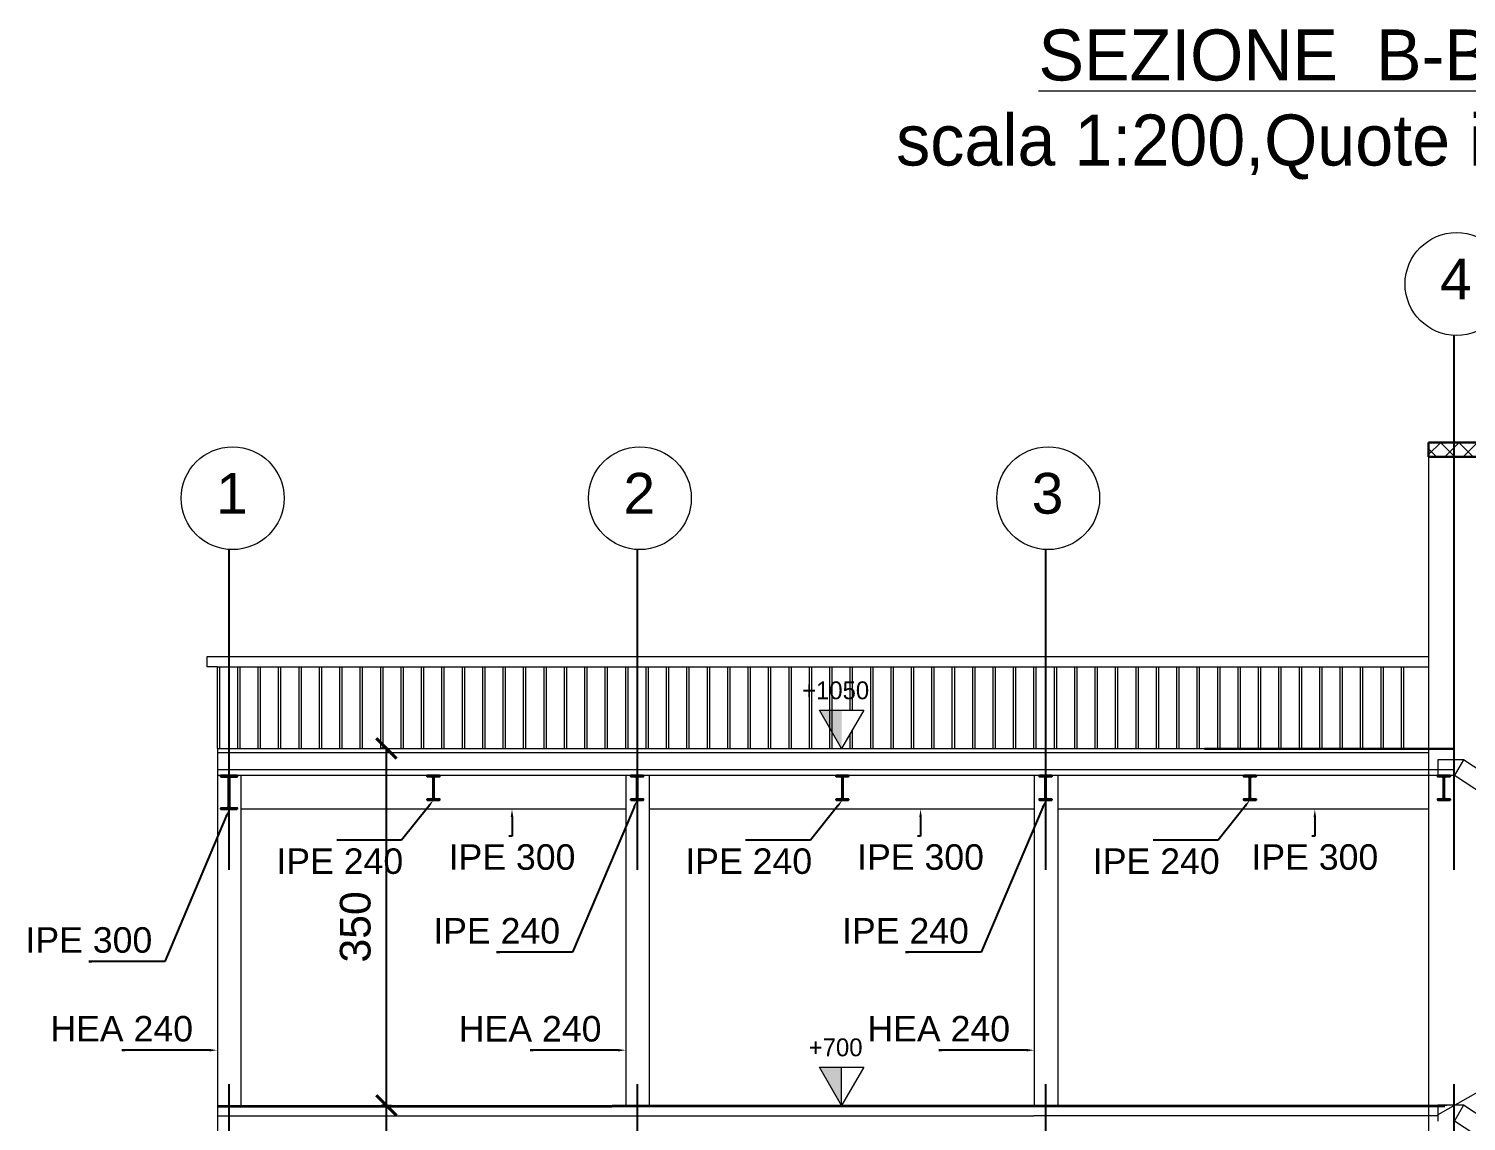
# Model space of a CAD drawing. Header units: millimetres. Extents: x 1415 to 3549, y 2194 to 4677.
# Drawn here: x 1853.7 to 1867.79, y 2281.52 to 2292.23 of the extents above; entities that cross this region are included whole.
import ezdxf
from ezdxf import colors
from ezdxf.entities.mleader import LeaderData, LeaderLine
from ezdxf.math import Vec2, Vec3

# ---------------------------------------------------------------- set-up
doc = ezdxf.new("R2010")
doc.units = ezdxf.units.MM
doc.linetypes.add('ACAD_ISO02W100', pattern=[15, 12, -3])
doc.layers.get('0').update_dxf_attribs({"plot": 0})
for name, color, linetype, lineweight in [('Layer3', 7, 'Continuous', 15), ('Layer4', 7, 'Continuous', 15), ('quote', 252, 'Continuous', 5), ('Setti', 5, 'Continuous', 30), ('staffe', 10, 'Continuous', 9)]:
    doc.layers.add(name, color=color, linetype=linetype, lineweight=lineweight)
doc.layers.add('linea tratteggiata', color=221, linetype='ACAD_ISO02W100')
doc.styles.add('per i setti', font='ARIALN.TTF')
doc.styles.get("Standard").update_dxf_attribs({"font": 'arial.ttf'})
doc.dimstyles.new('quote cm scala 200', dxfattribs={"dimtxt": 0.3, "dimasz": 0.2, "dimexe": 0.05, "dimexo": 0.0015, "dimgap": 0.15, "dimtad": 1, "dimdec": 0, "dimlfac": 100, "dimzin": 0, "dimdsep": 46, "dimtxsty": 'Standard', "dimblk": 'ARCHTICK', "dimcen": 0, "dimclre": 252, "dimadec": 0, "dimazin": 2, "dimtfac": 1, "dimtdec": 0, "dimtofl": 0, "dimtmove": 0, "dimatfit": 3, "dimfxl": 0.0035, "dimfxlon": 1, "dimtolj": 1, "dimtzin": 0, "dimarcsym": 0})

# ---------------------------------------------------------------- blocks, each defined once
blk = doc.blocks.new('_ArchTick')
at = {"color": 0, "linetype": 'ByBlock', "const_width": 0.15}
blk.add_lwpolyline([(-0.5, -0.5), (0.5, 0.5)], dxfattribs=at)
blk = doc.blocks.new('*D296')
at = {"layer": 'Defpoints', "color": 0, "transparency": 16777216}
for p in [(1857.207, 2281.671), (1857.207, 2281.671), (1857.207, 2278.171)]:
    blk.add_point(p, dxfattribs=at)
at = {"layer": 'quote', "color": 252, "lineweight": -2, "transparency": 16777216}
for p, q in [((1857.207, 2281.671), (1857.257, 2281.671)), ((1857.207, 2278.171), (1857.157, 2278.171))]:
    blk.add_line(p, q, dxfattribs=at)
at = {"layer": 'quote', "color": 0, "linetype": 'Continuous', "lineweight": -2, "transparency": 16777216}
blk.add_line((1857.207, 2278.171), (1857.207, 2281.671), dxfattribs=at)
at = {"layer": 'quote', "color": 0, "lineweight": -2, "transparency": 16777216, "xscale": 0.2, "yscale": 0.2, "zscale": 0.2}
for p, rotation in [((1857.207, 2281.671), 90), ((1857.207, 2278.171), 270)]:
    blk.add_blockref('_ArchTick', p, dxfattribs=dict(at, rotation=rotation))
at = {"layer": 'quote', "color": 0, "transparency": 16777216, "insert": (1856.903, 2279.921), "char_height": 0.3, "attachment_point": 5, "rotation": 90}
blk.add_mtext('\\A1;350', dxfattribs=at)
blk = doc.blocks.new('*D297')
at = {"layer": 'Defpoints', "color": 0, "transparency": 16777216}
for p in [(1857.207, 2285.171), (1857.207, 2285.171), (1857.207, 2281.671)]:
    blk.add_point(p, dxfattribs=at)
at = {"layer": 'quote', "color": 252, "lineweight": -2, "transparency": 16777216}
for p, q in [((1857.207, 2285.171), (1857.157, 2285.171)), ((1857.207, 2281.671), (1857.157, 2281.671))]:
    blk.add_line(p, q, dxfattribs=at)
at = {"layer": 'quote', "color": 0, "linetype": 'Continuous', "lineweight": -2, "transparency": 16777216}
blk.add_line((1857.207, 2281.671), (1857.207, 2285.171), dxfattribs=at)
at = {"layer": 'quote', "color": 0, "lineweight": -2, "transparency": 16777216, "xscale": 0.2, "yscale": 0.2, "zscale": 0.2}
for p, rotation in [((1857.207, 2285.171), 90), ((1857.207, 2281.671), 270)]:
    blk.add_blockref('_ArchTick', p, dxfattribs=dict(at, rotation=rotation))
at = {"layer": 'quote', "color": 0, "transparency": 16777216, "insert": (1856.903, 2283.421), "char_height": 0.3, "attachment_point": 5, "rotation": 90}
blk.add_mtext('\\A1;350', dxfattribs=at)

msp = doc.modelspace()

# ---------------------------------------------------------------- hatches: boundary and pattern name
at = {"layer": 'Layer4'}
h = msp.add_hatch(color=0, dxfattribs=at)
h.dxf.hatch_style = 1
h.paths.add_polyline_path([(1861.4501, 2285.5458), (1861.6666, 2285.1708), (1861.6666, 2285.5458)])
at = {"layer": 'Layer4', "true_color": 0x636466, "transparency": 33554687}
h = msp.add_hatch(color=251, dxfattribs=at)
h.dxf.hatch_style = 1
h.paths.add_polyline_path([(1855.5849, 2284.9043), (1855.6649, 2284.9043), (1855.7449, 2284.9043), (1855.7449, 2284.8928), (1855.6866, 2284.8928, 0.4142136), (1855.6686, 2284.8748), (1855.6686, 2284.7393), (1855.6686, 2284.6038, 0.4142136), (1855.6866, 2284.5858), (1855.7449, 2284.5858), (1855.7449, 2284.5743), (1855.6649, 2284.5743), (1855.5849, 2284.5743), (1855.5849, 2284.5858), (1855.6431, 2284.5858, 0.4142136), (1855.6611, 2284.6038), (1855.6611, 2284.7393), (1855.6611, 2284.8748, 0.4142136), (1855.6431, 2284.8928), (1855.5849, 2284.8928)])
at = {"layer": 'Layer4', "transparency": 33554493}
h = msp.add_hatch(color=256, dxfattribs=at)
h.dxf.hatch_style = 1
h.paths.add_polyline_path([(1857.6075, 2284.6643), (1857.6075, 2284.6741), (1857.6494, 2284.6741, 0.4142136), (1857.6644, 2284.6891), (1857.6644, 2284.7843), (1857.6644, 2284.8795, 0.4142136), (1857.6494, 2284.8945), (1857.6075, 2284.8945), (1857.6075, 2284.9043), (1857.6675, 2284.9043), (1857.7275, 2284.9043), (1857.7275, 2284.8945), (1857.6856, 2284.8945, 0.4142136), (1857.6706, 2284.8795), (1857.6706, 2284.7843), (1857.6706, 2284.6891, 0.4142136), (1857.6856, 2284.6741), (1857.7275, 2284.6741), (1857.7275, 2284.6643), (1857.6675, 2284.6643)])
h = msp.add_hatch(color=256, dxfattribs=at)
h.dxf.hatch_style = 1
h.paths.add_polyline_path([(1859.6022, 2284.6643), (1859.6022, 2284.6741), (1859.6441, 2284.6741, 0.4142136), (1859.6591, 2284.6891), (1859.6591, 2284.7843), (1859.6591, 2284.8795, 0.4142136), (1859.6441, 2284.8945), (1859.6022, 2284.8945), (1859.6022, 2284.9043), (1859.6622, 2284.9043), (1859.7222, 2284.9043), (1859.7222, 2284.8945), (1859.6803, 2284.8945, 0.4142136), (1859.6653, 2284.8795), (1859.6653, 2284.7843), (1859.6653, 2284.6891, 0.4142136), (1859.6803, 2284.6741), (1859.7222, 2284.6741), (1859.7222, 2284.6643), (1859.6622, 2284.6643)])
h = msp.add_hatch(color=256, dxfattribs=at)
h.dxf.hatch_style = 1
h.paths.add_polyline_path([(1861.6135, 2284.6643), (1861.6135, 2284.6741), (1861.6554, 2284.6741, 0.4142136), (1861.6704, 2284.6891), (1861.6704, 2284.7843), (1861.6704, 2284.8795, 0.4142136), (1861.6554, 2284.8945), (1861.6135, 2284.8945), (1861.6135, 2284.9043), (1861.6735, 2284.9043), (1861.7335, 2284.9043), (1861.7335, 2284.8945), (1861.6916, 2284.8945, 0.4142136), (1861.6766, 2284.8795), (1861.6766, 2284.7843), (1861.6766, 2284.6891, 0.4142136), (1861.6916, 2284.6741), (1861.7335, 2284.6741), (1861.7335, 2284.6643), (1861.6735, 2284.6643)])
h = msp.add_hatch(color=256, dxfattribs=at)
h.dxf.hatch_style = 1
h.paths.add_polyline_path([(1863.6046, 2284.6643), (1863.6046, 2284.6741), (1863.6465, 2284.6741, 0.4142136), (1863.6615, 2284.6891), (1863.6615, 2284.7843), (1863.6615, 2284.8795, 0.4142136), (1863.6465, 2284.8945), (1863.6046, 2284.8945), (1863.6046, 2284.9043), (1863.6646, 2284.9043), (1863.7246, 2284.9043), (1863.7246, 2284.8945), (1863.6827, 2284.8945, 0.4142136), (1863.6677, 2284.8795), (1863.6677, 2284.7843), (1863.6677, 2284.6891, 0.4142136), (1863.6827, 2284.6741), (1863.7246, 2284.6741), (1863.7246, 2284.6643), (1863.6646, 2284.6643)])
h = msp.add_hatch(color=256, dxfattribs=at)
h.dxf.hatch_style = 1
h.paths.add_polyline_path([(1865.6062, 2284.6643), (1865.6062, 2284.6741), (1865.6481, 2284.6741, 0.4142136), (1865.6631, 2284.6891), (1865.6631, 2284.7843), (1865.6631, 2284.8795, 0.4142136), (1865.6481, 2284.8945), (1865.6062, 2284.8945), (1865.6062, 2284.9043), (1865.6662, 2284.9043), (1865.7262, 2284.9043), (1865.7262, 2284.8945), (1865.6843, 2284.8945, 0.4142136), (1865.6693, 2284.8795), (1865.6693, 2284.7843), (1865.6693, 2284.6891, 0.4142136), (1865.6843, 2284.6741), (1865.7262, 2284.6741), (1865.7262, 2284.6643), (1865.6662, 2284.6643)])
h = msp.add_hatch(color=256, dxfattribs=at)
h.dxf.hatch_style = 1
h.paths.add_polyline_path([(1867.5069, 2284.6643), (1867.5069, 2284.6741), (1867.5488, 2284.6741, 0.4142136), (1867.5638, 2284.6891), (1867.5638, 2284.7843), (1867.5638, 2284.8795, 0.4142136), (1867.5488, 2284.8945), (1867.5069, 2284.8945), (1867.5069, 2284.9043), (1867.5669, 2284.9043), (1867.6269, 2284.9043), (1867.6269, 2284.8945), (1867.585, 2284.8945, 0.4142136), (1867.57, 2284.8795), (1867.57, 2284.7843), (1867.57, 2284.6891, 0.4142136), (1867.585, 2284.6741), (1867.6269, 2284.6741), (1867.6269, 2284.6643), (1867.5669, 2284.6643)])
at = {"layer": 'Layer4'}
h = msp.add_hatch(color=0, dxfattribs=at)
h.dxf.hatch_style = 1
h.paths.add_polyline_path([(1861.4502, 2282.0458), (1861.6667, 2281.6708), (1861.6667, 2282.0458)])
at = {"layer": 'staffe'}
h = msp.add_hatch(dxfattribs=at)
h.set_pattern_fill('ANSI37', color=0, scale=0.04)
h.paths.add_polyline_path([(1871.9169, 2288.1708), (1867.6673, 2288.1708), (1867.6674, 2288.0308), (1871.9169, 2288.0308)])
h.paths.add_polyline_path([(1867.6673, 2288.1708), (1867.4169, 2288.1708), (1867.4169, 2288.0308), (1867.6674, 2288.0308)])

# ---------------------------------------------------------------- linework, layer by layer
at = {"layer": 'Layer3'}
msp.add_lwpolyline([(1867.6665, 2284.9043), (1855.5511, 2284.9043)], dxfattribs=at)
at = {"layer": 'Layer3', "lineweight": 30}
for points in [[(1855.7449, 2284.5743), (1855.7449, 2284.5858), (1855.6866, 2284.5858, -0.4142136), (1855.6686, 2284.6038), (1855.6686, 2284.7393), (1855.6686, 2284.8748, -0.4142136), (1855.6866, 2284.8928), (1855.7449, 2284.8928), (1855.7449, 2284.9043), (1855.6649, 2284.9043), (1855.5849, 2284.9043), (1855.5849, 2284.8928), (1855.6431, 2284.8928, -0.4142136), (1855.6611, 2284.8748), (1855.6611, 2284.7393), (1855.6611, 2284.6038, -0.4142136), (1855.6431, 2284.5858), (1855.5849, 2284.5858), (1855.5849, 2284.5743), (1855.6649, 2284.5743)], [(1857.6706, 2284.6891), (1857.6706, 2284.7843), (1857.6706, 2284.8795, -0.4142136), (1857.6856, 2284.8945), (1857.7275, 2284.8945), (1857.7275, 2284.9043), (1857.6675, 2284.9043), (1857.6075, 2284.9043), (1857.6075, 2284.8945), (1857.6494, 2284.8945, -0.4142136), (1857.6644, 2284.8795), (1857.6644, 2284.7843), (1857.6644, 2284.6891, -0.4142136), (1857.6494, 2284.6741), (1857.6075, 2284.6741), (1857.6075, 2284.6643), (1857.6675, 2284.6643), (1857.7275, 2284.6643), (1857.7275, 2284.6741), (1857.6856, 2284.6741, -0.4142136)], [(1859.6653, 2284.6891), (1859.6653, 2284.7843), (1859.6653, 2284.8795, -0.4142136), (1859.6803, 2284.8945), (1859.7222, 2284.8945), (1859.7222, 2284.9043), (1859.6622, 2284.9043), (1859.6022, 2284.9043), (1859.6022, 2284.8945), (1859.6441, 2284.8945, -0.4142136), (1859.6591, 2284.8795), (1859.6591, 2284.7843), (1859.6591, 2284.6891, -0.4142136), (1859.6441, 2284.6741), (1859.6022, 2284.6741), (1859.6022, 2284.6643), (1859.6622, 2284.6643), (1859.7222, 2284.6643), (1859.7222, 2284.6741), (1859.6803, 2284.6741, -0.4142136)], [(1861.6766, 2284.6891), (1861.6766, 2284.7843), (1861.6766, 2284.8795, -0.4142136), (1861.6916, 2284.8945), (1861.7335, 2284.8945), (1861.7335, 2284.9043), (1861.6735, 2284.9043), (1861.6135, 2284.9043), (1861.6135, 2284.8945), (1861.6554, 2284.8945, -0.4142136), (1861.6704, 2284.8795), (1861.6704, 2284.7843), (1861.6704, 2284.6891, -0.4142136), (1861.6554, 2284.6741), (1861.6135, 2284.6741), (1861.6135, 2284.6643), (1861.6735, 2284.6643), (1861.7335, 2284.6643), (1861.7335, 2284.6741), (1861.6916, 2284.6741, -0.4142136)], [(1863.6677, 2284.6891), (1863.6677, 2284.7843), (1863.6677, 2284.8795, -0.4142136), (1863.6827, 2284.8945), (1863.7246, 2284.8945), (1863.7246, 2284.9043), (1863.6646, 2284.9043), (1863.6046, 2284.9043), (1863.6046, 2284.8945), (1863.6465, 2284.8945, -0.4142136), (1863.6615, 2284.8795), (1863.6615, 2284.7843), (1863.6615, 2284.6891, -0.4142136), (1863.6465, 2284.6741), (1863.6046, 2284.6741), (1863.6046, 2284.6643), (1863.6646, 2284.6643), (1863.7246, 2284.6643), (1863.7246, 2284.6741), (1863.6827, 2284.6741, -0.4142136)], [(1865.6693, 2284.6891), (1865.6693, 2284.7843), (1865.6693, 2284.8795, -0.4142136), (1865.6843, 2284.8945), (1865.7262, 2284.8945), (1865.7262, 2284.9043), (1865.6662, 2284.9043), (1865.6062, 2284.9043), (1865.6062, 2284.8945), (1865.6481, 2284.8945, -0.4142136), (1865.6631, 2284.8795), (1865.6631, 2284.7843), (1865.6631, 2284.6891, -0.4142136), (1865.6481, 2284.6741), (1865.6062, 2284.6741), (1865.6062, 2284.6643), (1865.6662, 2284.6643), (1865.7262, 2284.6643), (1865.7262, 2284.6741), (1865.6843, 2284.6741, -0.4142136)], [(1867.57, 2284.6891), (1867.57, 2284.7843), (1867.57, 2284.8795, -0.4142136), (1867.585, 2284.8945), (1867.6269, 2284.8945), (1867.6269, 2284.9043), (1867.5669, 2284.9043), (1867.5069, 2284.9043), (1867.5069, 2284.8945), (1867.5488, 2284.8945, -0.4142136), (1867.5638, 2284.8795), (1867.5638, 2284.7843), (1867.5638, 2284.6891, -0.4142136), (1867.5488, 2284.6741), (1867.5069, 2284.6741), (1867.5069, 2284.6643), (1867.5669, 2284.6643), (1867.6269, 2284.6643), (1867.6269, 2284.6741), (1867.585, 2284.6741, -0.4142136)]]:
    msp.add_lwpolyline(points, format="xyb", close=True, dxfattribs=at)
at = {"layer": 'Layer3'}
for centre in [(1867.69, 2289.7235), (1855.7002, 2287.6235), (1859.69, 2287.6235), (1863.69, 2287.6235)]:
    msp.add_circle(centre, 0.5039, dxfattribs=at)
at = {"layer": 'Layer4'}
for p, q in [((1867.6665, 2285.1707), (1865.2197, 2285.1706)), ((1867.6665, 2285.1586), (1865.2197, 2285.1586)), ((1867.6665, 2285.165), (1867.4169, 2285.165)), ((1867.759, 2285.0605), (1867.6665, 2284.9007)), ((1855.5499, 2281.6708), (1857.7482, 2281.6706)), ((1855.5499, 2281.6586), (1857.7482, 2281.6586)), ((1857.7482, 2281.6708), (1859.4169, 2281.6707)), ((1857.7482, 2281.6586), (1859.4169, 2281.6586)), ((1865.2185, 2281.6708), (1859.4169, 2281.6707)), ((1865.2185, 2281.6586), (1859.4169, 2281.6586)), ((1867.5963, 2281.6706), (1865.2185, 2281.6706)), ((1867.5752, 2281.6586), (1865.2185, 2281.6586)), ((1867.759, 2281.6721), (1867.6665, 2281.5123))]:
    msp.add_line(p, q, dxfattribs=at)
for points in [[(1867.4169, 2288.0308), (1867.4169, 2274.4939)], [(1855.5511, 2285.1707), (1867.4169, 2285.1708)], [(1855.5511, 2285.1294), (1867.4169, 2285.1294)], [(1867.6665, 2284.9613), (1855.5511, 2284.9594)], [(1867.759, 2285.0605), (1867.5068, 2285.0605), (1867.5069, 2284.9043)], [(1870.4922, 2283.2693), (1867.759, 2285.0605)], [(1870.3161, 2283.1695), (1867.6689, 2284.9043)], [(1870.4989, 2283.2732), (1867.5068, 2281.5776)], [(1861.6667, 2281.6708), (1861.6667, 2282.0458)], [(1855.5499, 2281.5706), (1863.5499, 2281.5706)], [(1867.5069, 2281.5706), (1863.5499, 2281.5706)], [(1867.759, 2281.6721), (1867.5069, 2281.6721), (1867.5069, 2281.5159)], [(1870.4922, 2279.8809), (1867.759, 2281.6721)], [(1870.3161, 2279.7811), (1867.6689, 2281.5159)]]:
    msp.add_lwpolyline(points, dxfattribs=at)
for points in [[(1861.6666, 2285.1708), (1861.4501, 2285.5458), (1861.8831, 2285.5458)], [(1861.6667, 2281.6708), (1861.4502, 2282.0458), (1861.8832, 2282.0458)]]:
    msp.add_lwpolyline(points, close=True, dxfattribs=at)
at = {"layer": 'Layer4', "color": 1}
for points in [[(1855.5511, 2285.1708), (1855.5511, 2274.4939)], [(1855.7811, 2284.9043), (1855.7811, 2281.6708)], [(1859.5516, 2284.9043), (1859.5516, 2281.6707)], [(1859.7816, 2284.9043), (1859.7816, 2281.6707)], [(1863.5541, 2284.9043), (1863.5541, 2281.6708)], [(1863.7841, 2284.9043), (1863.7841, 2281.6708)]]:
    msp.add_lwpolyline(points, dxfattribs=at)
at = {"layer": 'Layer4', "color": 5}
for points in [[(1859.5516, 2284.5743), (1855.7791, 2284.5743)], [(1863.5541, 2284.5743), (1859.7816, 2284.5743)], [(1867.4169, 2284.5743), (1863.7841, 2284.5743)]]:
    msp.add_lwpolyline(points, dxfattribs=at)
at = {"layer": 'linea tratteggiata', "ltscale": 0.7}
for points in [[(1867.6665, 2273.4797), (1867.6665, 2289.2202)], [(1855.6665, 2273.4791), (1855.6664, 2287.1208)], [(1859.6674, 2273.4791), (1859.6674, 2287.1201)], [(1863.6672, 2273.4791), (1863.6672, 2287.1202)]]:
    msp.add_lwpolyline(points, dxfattribs=at)
at = {"layer": 'quote'}
for points in [[(1855.5509, 2285.9707), (1855.4509, 2285.9707), (1855.4509, 2286.0707), (1867.4167, 2286.0707)], [(1855.5509, 2285.9707), (1867.4167, 2285.9707)], [(1855.5509, 2285.1707), (1855.5509, 2285.9707)], [(1855.5738, 2285.1706), (1855.5738, 2285.9707)], [(1855.7509, 2285.1707), (1855.7509, 2285.9707)], [(1855.7738, 2285.1706), (1855.7738, 2285.9707)], [(1855.9509, 2285.1707), (1855.9509, 2285.9707)], [(1855.9738, 2285.1706), (1855.9738, 2285.9707)], [(1856.1509, 2285.1707), (1856.1509, 2285.9707)], [(1856.1738, 2285.1706), (1856.1738, 2285.9707)], [(1856.3509, 2285.1707), (1856.3509, 2285.9707)], [(1856.3738, 2285.1706), (1856.3738, 2285.9707)], [(1856.5509, 2285.1707), (1856.5509, 2285.9707)], [(1856.5738, 2285.1706), (1856.5738, 2285.9707)], [(1856.7509, 2285.1707), (1856.7509, 2285.9707)], [(1856.7738, 2285.1706), (1856.7738, 2285.9707)], [(1856.9509, 2285.1707), (1856.9509, 2285.9707)], [(1856.9738, 2285.1706), (1856.9738, 2285.9707)], [(1857.1509, 2285.1707), (1857.1509, 2285.9707)], [(1857.1738, 2285.1706), (1857.1738, 2285.9707)], [(1857.3509, 2285.1707), (1857.3509, 2285.9707)], [(1857.3738, 2285.1706), (1857.3738, 2285.9707)], [(1857.5509, 2285.1707), (1857.5509, 2285.9707)], [(1857.5738, 2285.1706), (1857.5738, 2285.9707)], [(1857.7509, 2285.1707), (1857.7509, 2285.9707)], [(1857.7738, 2285.1706), (1857.7738, 2285.9707)], [(1857.9509, 2285.1707), (1857.9509, 2285.9707)], [(1857.9738, 2285.1706), (1857.9738, 2285.9707)], [(1858.1509, 2285.1707), (1858.1509, 2285.9707)], [(1858.1738, 2285.1706), (1858.1738, 2285.9707)], [(1858.3509, 2285.1707), (1858.3509, 2285.9707)], [(1858.3738, 2285.1706), (1858.3738, 2285.9707)], [(1858.5509, 2285.1707), (1858.5509, 2285.9707)], [(1858.5738, 2285.1706), (1858.5738, 2285.9707)], [(1858.7509, 2285.1707), (1858.7509, 2285.9707)], [(1858.7738, 2285.1706), (1858.7738, 2285.9707)], [(1858.9509, 2285.1707), (1858.9509, 2285.9707)], [(1858.9738, 2285.1706), (1858.9738, 2285.9707)], [(1859.1509, 2285.1707), (1859.1509, 2285.9707)], [(1859.1738, 2285.1706), (1859.1738, 2285.9707)], [(1859.3509, 2285.1707), (1859.3509, 2285.9707)], [(1859.3738, 2285.1706), (1859.3738, 2285.9707)], [(1859.5509, 2285.1707), (1859.5509, 2285.9707)], [(1859.5738, 2285.1706), (1859.5738, 2285.9707)], [(1859.7509, 2285.1707), (1859.7509, 2285.9707)], [(1859.7738, 2285.1706), (1859.7738, 2285.9707)], [(1859.9509, 2285.1707), (1859.9509, 2285.9707)], [(1859.9738, 2285.1706), (1859.9738, 2285.9707)], [(1860.1509, 2285.1707), (1860.1509, 2285.9707)], [(1860.1738, 2285.1706), (1860.1738, 2285.9707)], [(1860.3509, 2285.1707), (1860.3509, 2285.9707)], [(1860.3738, 2285.1706), (1860.3738, 2285.9707)], [(1860.5509, 2285.1707), (1860.5509, 2285.9707)], [(1860.5738, 2285.1706), (1860.5738, 2285.9707)], [(1860.7509, 2285.1707), (1860.7509, 2285.9707)], [(1860.7738, 2285.1706), (1860.7738, 2285.9707)], [(1860.9509, 2285.1707), (1860.9509, 2285.9707)], [(1860.9738, 2285.1706), (1860.9738, 2285.9707)], [(1861.1509, 2285.1707), (1861.1509, 2285.9707)], [(1861.1738, 2285.1706), (1861.1738, 2285.9707)], [(1861.3509, 2285.1707), (1861.3509, 2285.9707)], [(1861.3738, 2285.1706), (1861.3738, 2285.9707)], [(1861.5509, 2285.1707), (1861.5509, 2285.9707)], [(1861.5738, 2285.1706), (1861.5738, 2285.9707)], [(1861.7509, 2285.5458), (1861.7509, 2285.9707)], [(1861.7738, 2285.5458), (1861.7738, 2285.9707)], [(1861.9509, 2285.1707), (1861.9509, 2285.9707)], [(1861.9738, 2285.1706), (1861.9738, 2285.9707)], [(1862.1509, 2285.1707), (1862.1509, 2285.9707)], [(1862.1738, 2285.1706), (1862.1738, 2285.9707)], [(1862.3509, 2285.1707), (1862.3509, 2285.9707)], [(1862.3738, 2285.1706), (1862.3738, 2285.9707)], [(1862.5509, 2285.1707), (1862.5509, 2285.9707)], [(1862.5738, 2285.1706), (1862.5738, 2285.9707)], [(1862.7509, 2285.1707), (1862.7509, 2285.9707)], [(1862.7738, 2285.1706), (1862.7738, 2285.9707)], [(1862.9509, 2285.1707), (1862.9509, 2285.9707)], [(1862.9738, 2285.1706), (1862.9738, 2285.9707)], [(1863.1509, 2285.1707), (1863.1509, 2285.9707)], [(1863.1738, 2285.1706), (1863.1738, 2285.9707)], [(1863.3509, 2285.1707), (1863.3509, 2285.9707)], [(1863.3738, 2285.1706), (1863.3738, 2285.9707)], [(1863.5509, 2285.1707), (1863.5509, 2285.9707)], [(1863.5738, 2285.1706), (1863.5738, 2285.9707)], [(1863.7509, 2285.1707), (1863.7509, 2285.9707)], [(1863.7738, 2285.1706), (1863.7738, 2285.9707)], [(1863.9509, 2285.1707), (1863.9509, 2285.9707)], [(1863.9738, 2285.1706), (1863.9738, 2285.9707)], [(1864.1509, 2285.1707), (1864.1509, 2285.9707)], [(1864.1738, 2285.1706), (1864.1738, 2285.9707)], [(1864.3509, 2285.1707), (1864.3509, 2285.9707)], [(1864.3738, 2285.1706), (1864.3738, 2285.9707)], [(1864.5509, 2285.1707), (1864.5509, 2285.9707)], [(1864.5738, 2285.1706), (1864.5738, 2285.9707)], [(1864.7509, 2285.1707), (1864.7509, 2285.9707)], [(1864.7738, 2285.1706), (1864.7738, 2285.9707)], [(1864.9509, 2285.1707), (1864.9509, 2285.9707)], [(1864.9738, 2285.1706), (1864.9738, 2285.9707)], [(1865.1509, 2285.1707), (1865.1509, 2285.9707)], [(1865.1738, 2285.1706), (1865.1738, 2285.9707)], [(1865.3509, 2285.1707), (1865.3509, 2285.9707)], [(1865.3738, 2285.1706), (1865.3738, 2285.9707)], [(1865.5509, 2285.1707), (1865.5509, 2285.9707)], [(1865.5738, 2285.1706), (1865.5738, 2285.9707)], [(1865.7509, 2285.1707), (1865.7509, 2285.9707)], [(1865.7738, 2285.1706), (1865.7738, 2285.9707)], [(1865.9509, 2285.1707), (1865.9509, 2285.9707)], [(1865.9738, 2285.1706), (1865.9738, 2285.9707)], [(1866.1509, 2285.1707), (1866.1509, 2285.9707)], [(1866.1738, 2285.1706), (1866.1738, 2285.9707)], [(1866.3509, 2285.1707), (1866.3509, 2285.9707)], [(1866.3738, 2285.1706), (1866.3738, 2285.9707)], [(1866.5509, 2285.1707), (1866.5509, 2285.9707)], [(1866.5738, 2285.1706), (1866.5738, 2285.9707)], [(1866.7509, 2285.1707), (1866.7509, 2285.9707)], [(1866.7738, 2285.1706), (1866.7738, 2285.9707)], [(1866.9509, 2285.1707), (1866.9509, 2285.9707)], [(1866.9738, 2285.1706), (1866.9738, 2285.9707)], [(1867.1509, 2285.1707), (1867.1509, 2285.9707)], [(1867.1738, 2285.1706), (1867.1738, 2285.9707)], [(1861.7738, 2285.1706), (1861.7738, 2285.3566)], [(1861.7509, 2285.1707), (1861.7509, 2285.3169)]]:
    msp.add_lwpolyline(points, dxfattribs=at)
at = {"layer": 'Setti'}
msp.add_lwpolyline([(1867.4169, 2288.1708), (1871.9169, 2288.1708), (1871.9169, 2288.0308), (1867.4169, 2288.0308)], close=True, dxfattribs=at)

# ---------------------------------------------------------------- texts
at = {"layer": 'Layer3', "attachment_point": 1}
for s, width, insert, char_height in [('\\pxqc;{\\fBahnschrift Light|b0|i0|c0|p34;\\LSEZIONE  B-B   \\P\\lscala 1:200,Quote in cm}', 7.708413, (1861.9512, 2292.2185), 0.5), ('4', 0.046636, (1867.5283, 2289.9717), 0.4), ('1', 0.046636, (1855.5384, 2287.8717), 0.4), ('2', 0.046636, (1859.5283, 2287.8717), 0.4), ('3', 0.046636, (1863.5283, 2287.8717), 0.4)]:
    msp.add_mtext_dynamic_manual_height_columns(s, width=width, gutter_width=12.5, heights=[0], dxfattribs=dict(at, insert=insert, char_height=char_height))
at = {"layer": 'Layer4', "char_height": 0.175, "attachment_point": 1, "style": 'per i setti'}
for s, insert in [('\\pxqc;{\\fBahnschrift Light|b0|i0|c0|p34;+1050}', (1861.2155, 2285.8278)), ('\\pxqc;{\\fBahnschrift Light|b0|i0|c0|p34;+700}', (1861.2156, 2282.3278))]:
    msp.add_mtext_dynamic_manual_height_columns(s, width=0.783834, gutter_width=31.25, heights=[0], dxfattribs=dict(at, insert=insert))

# ---------------------------------------------------------------- dimensions: what is measured, and where the dimension line sits
at = {"layer": 'quote'}
for base, p1, p2, picture, middle in [((1857.2065, 2285.1706), (1857.2065, 2281.6706), (1857.2065, 2285.1706), '*D297', (1856.9033, 2283.4206)), ((1857.2065, 2281.6706), (1857.2068, 2278.1707), (1857.2065, 2281.6706), '*D296', (1856.9033, 2279.9207))]:
    dim = msp.add_linear_dim(base=base, p1=p1, p2=p2, angle=90, text='350', dimstyle='quote cm scala 200', dxfattribs=at)
    dim.commit()
    dim.dimension.update_dxf_attribs({"geometry": picture, "text_midpoint": middle})

# ---------------------------------------------------------------- leaders
ml = msp.add_multileader_mtext('Standard', dxfattribs=at)
ml.set_content('IPE 240', color=256)
ml.set_leader_properties()
ml.build(insert=Vec2(0, 0))
ml.multileader.update_dxf_attribs({"text_attachment_direction": 1, "dogleg_length": 0.03, "arrow_head_size": 0.075})
ctx = ml.context
ctx.base_point, ctx.char_height, ctx.arrow_head_size, ctx.landing_gap_size, ctx.plane_origin = Vec3(1856.7501, 2283.8554), 0.25, 0.075, 0.08, Vec3(1857.6666, 2283.9352)
ctx.text_align_type = 1
notes = []
notes.append((ctx, [(1, (1, 1, 0), (1856.7501, 2284.2707), (-1, 0), 0.03, [(0, [(1857.6675, 2284.6643), (1857.356, 2284.2707)], 0, [])])]))
ctx.mtext.insert, ctx.mtext.alignment, ctx.mtext.flow_direction = Vec3(1856.7501, 2284.1907), 2, 5
ml = msp.add_multileader_mtext('Standard', dxfattribs=at)
ml.set_content('IPE 240', color=256)
ml.set_leader_properties()
ml.build(insert=Vec2(0, 0))
ml.multileader.update_dxf_attribs({"text_attachment_direction": 1, "dogleg_length": 0.03, "arrow_head_size": 0.075})
ctx = ml.context
ctx.base_point, ctx.char_height, ctx.arrow_head_size, ctx.landing_gap_size, ctx.plane_origin = Vec3(1858.2867, 2283.1728), 0.25, 0.075, 0.08, Vec3(1859.6613, 2283.9352)
ctx.text_align_type = 1
notes.append((ctx, [(0, (1, 1, 0), (1858.2867, 2283.1728), (1, 0), 0.03, [(0, [(1859.6622, 2284.6643), (1859.0298, 2283.1728)], 0, [])])]))
ctx.mtext.insert, ctx.mtext.alignment, ctx.mtext.flow_direction = Vec3(1858.2867, 2283.508), 2, 5
ml = msp.add_multileader_mtext('Standard', dxfattribs=at)
ml.set_content('IPE 240', color=256)
ml.set_leader_properties()
ml.build(insert=Vec2(0, 0))
ml.multileader.update_dxf_attribs({"text_attachment_direction": 1, "dogleg_length": 0.03, "arrow_head_size": 0.075})
ctx = ml.context
ctx.base_point, ctx.char_height, ctx.arrow_head_size, ctx.landing_gap_size, ctx.plane_origin = Vec3(1860.7562, 2283.8554), 0.25, 0.075, 0.08, Vec3(1861.6726, 2283.9352)
ctx.text_align_type = 1
notes.append((ctx, [(1, (1, 1, 0), (1860.7562, 2284.2707), (-1, 0), 0.03, [(0, [(1861.6735, 2284.6643), (1861.362, 2284.2707)], 0, [])])]))
ctx.mtext.insert, ctx.mtext.alignment, ctx.mtext.flow_direction = Vec3(1860.7562, 2284.1907), 2, 5
ml = msp.add_multileader_mtext('Standard', dxfattribs=at)
ml.set_content('IPE 240', color=256)
ml.set_leader_properties()
ml.build(insert=Vec2(0, 0))
ml.multileader.update_dxf_attribs({"text_attachment_direction": 1, "dogleg_length": 0.03, "arrow_head_size": 0.075})
ctx = ml.context
ctx.base_point, ctx.char_height, ctx.arrow_head_size, ctx.landing_gap_size, ctx.plane_origin = Vec3(1862.2917, 2283.1728), 0.25, 0.075, 0.08, Vec3(1863.6663, 2283.9352)
ctx.text_align_type = 1
notes.append((ctx, [(0, (1, 1, 0), (1862.2917, 2283.1728), (1, 0), 0.03, [(0, [(1863.6672, 2284.6643), (1863.0348, 2283.1728)], 0, [])])]))
ctx.mtext.insert, ctx.mtext.alignment, ctx.mtext.flow_direction = Vec3(1862.2917, 2283.508), 2, 5
ml = msp.add_multileader_mtext('Standard', dxfattribs=at)
ml.set_content('IPE 240', color=256)
ml.set_leader_properties()
ml.build(insert=Vec2(0, 0))
ml.multileader.update_dxf_attribs({"text_attachment_direction": 1, "dogleg_length": 0.03, "arrow_head_size": 0.075})
ctx = ml.context
ctx.base_point, ctx.char_height, ctx.arrow_head_size, ctx.landing_gap_size, ctx.plane_origin = Vec3(1864.7489, 2283.8554), 0.25, 0.075, 0.08, Vec3(1865.6653, 2283.9352)
ctx.text_align_type = 1
notes.append((ctx, [(1, (1, 1, 0), (1864.7489, 2284.2707), (-1, 0), 0.03, [(0, [(1865.6662, 2284.6643), (1865.3547, 2284.2707)], 0, [])])]))
ctx.mtext.insert, ctx.mtext.alignment, ctx.mtext.flow_direction = Vec3(1864.7489, 2284.1907), 2, 5
ml = msp.add_multileader_mtext('Standard', dxfattribs=at)
ml.set_content('IPE 300', color=256)
ml.set_leader_properties()
ml.build(insert=Vec2(0, 0))
ml.multileader.update_dxf_attribs({"text_attachment_direction": 1, "dogleg_length": 0.03, "arrow_head_size": 0.075})
ctx = ml.context
ctx.base_point, ctx.char_height, ctx.arrow_head_size, ctx.landing_gap_size, ctx.plane_origin = Vec3(1854.2919, 2283.0828), 0.25, 0.075, 0.08, Vec3(1855.6664, 2283.8452)
ctx.text_align_type = 1
notes.append((ctx, [(0, (1, 1, 0), (1854.2919, 2283.0828), (1, 0), 0.03, [(0, [(1855.6673, 2284.5743), (1855.0349, 2283.0828)], 0, [])])]))
ctx.mtext.insert, ctx.mtext.alignment, ctx.mtext.flow_direction = Vec3(1854.2919, 2283.4182), 2, 5
ml = msp.add_multileader_mtext('Standard', dxfattribs=at)
ml.set_content('IPE 300', color=256)
ml.set_leader_properties()
ml.build(insert=Vec2(0, 0))
ml.multileader.update_dxf_attribs({"text_attachment_direction": 1, "dogleg_length": 0.03, "arrow_head_size": 0.075})
ctx = ml.context
ctx.base_point, ctx.char_height, ctx.arrow_head_size, ctx.landing_gap_size, ctx.plane_origin = Vec3(1858.4371, 2283.8956), 0.25, 0.075, 0.08, Vec3(1858.4371, 2284.5743)
ctx.text_align_type = 1
notes.append((ctx, [(0, (1, 1, 0), (1858.4371, 2284.311), (-1, 0), 0.03, [(0, [(1858.4371, 2284.5743)], 0, [])])]))
ctx.mtext.insert, ctx.mtext.alignment, ctx.mtext.flow_direction = Vec3(1858.4371, 2284.231), 2, 5
ml = msp.add_multileader_mtext('Standard', dxfattribs=at)
ml.set_content('IPE 300', color=256)
ml.set_leader_properties()
ml.build(insert=Vec2(0, 0))
ml.multileader.update_dxf_attribs({"text_attachment_direction": 1, "dogleg_length": 0.03, "arrow_head_size": 0.075})
ctx = ml.context
ctx.base_point, ctx.char_height, ctx.arrow_head_size, ctx.landing_gap_size, ctx.plane_origin = Vec3(1862.4396, 2283.8956), 0.25, 0.075, 0.08, Vec3(1862.4396, 2284.5743)
ctx.text_align_type = 1
notes.append((ctx, [(0, (1, 1, 0), (1862.4396, 2284.311), (-1, 0), 0.03, [(0, [(1862.4396, 2284.5743)], 0, [])])]))
ctx.mtext.insert, ctx.mtext.alignment, ctx.mtext.flow_direction = Vec3(1862.4396, 2284.231), 2, 5
ml = msp.add_multileader_mtext('Standard', dxfattribs=at)
ml.set_content('IPE 300', color=256)
ml.set_leader_properties()
ml.build(insert=Vec2(0, 0))
ml.multileader.update_dxf_attribs({"text_attachment_direction": 1, "dogleg_length": 0.03, "arrow_head_size": 0.075})
ctx = ml.context
ctx.base_point, ctx.char_height, ctx.arrow_head_size, ctx.landing_gap_size, ctx.plane_origin = Vec3(1866.3023, 2283.8956), 0.25, 0.075, 0.08, Vec3(1866.3023, 2284.5743)
ctx.text_align_type = 1
notes.append((ctx, [(0, (1, 1, 0), (1866.3023, 2284.311), (-1, 0), 0.03, [(0, [(1866.3023, 2284.5743)], 0, [])])]))
ctx.mtext.insert, ctx.mtext.alignment, ctx.mtext.flow_direction = Vec3(1866.3023, 2284.231), 2, 5
ml = msp.add_multileader_mtext('Standard', dxfattribs=at)
ml.set_content('HEA 240', color=256)
ml.set_leader_properties()
ml.build(insert=Vec2(0, 0))
ml.multileader.update_dxf_attribs({"text_attachment_direction": 1, "dogleg_length": 0.03, "arrow_head_size": 0.075})
ctx = ml.context
ctx.base_point, ctx.char_height, ctx.arrow_head_size, ctx.landing_gap_size, ctx.plane_origin = Vec3(1854.6133, 2282.2124), 0.25, 0.075, 0.08, Vec3(1855.5499, 2282.2124)
ctx.text_align_type = 1
notes.append((ctx, [(0, (1, 1, 0), (1854.6133, 2282.2124), (1, 0), 0.03, [(0, [(1855.5499, 2282.2124)], 0, [])])]))
ctx.mtext.insert, ctx.mtext.alignment, ctx.mtext.flow_direction = Vec3(1854.6133, 2282.5477), 2, 5
ml = msp.add_multileader_mtext('Standard', dxfattribs=at)
ml.set_content('HEA 240', color=256)
ml.set_leader_properties()
ml.build(insert=Vec2(0, 0))
ml.multileader.update_dxf_attribs({"text_attachment_direction": 1, "dogleg_length": 0.03, "arrow_head_size": 0.075})
ctx = ml.context
ctx.base_point, ctx.char_height, ctx.arrow_head_size, ctx.landing_gap_size, ctx.plane_origin = Vec3(1858.615, 2282.2124), 0.25, 0.075, 0.08, Vec3(1859.5516, 2282.2124)
ctx.text_align_type = 1
notes.append((ctx, [(0, (1, 1, 0), (1858.615, 2282.2124), (1, 0), 0.03, [(0, [(1859.5516, 2282.2124)], 0, [])])]))
ctx.mtext.insert, ctx.mtext.alignment, ctx.mtext.flow_direction = Vec3(1858.615, 2282.5476), 2, 5
ml = msp.add_multileader_mtext('Standard', dxfattribs=at)
ml.set_content('HEA 240', color=256)
ml.set_leader_properties()
ml.build(insert=Vec2(0, 0))
ml.multileader.update_dxf_attribs({"text_attachment_direction": 1, "dogleg_length": 0.03, "arrow_head_size": 0.075})
ctx = ml.context
ctx.base_point, ctx.char_height, ctx.arrow_head_size, ctx.landing_gap_size, ctx.plane_origin = Vec3(1862.6175, 2282.2124), 0.25, 0.075, 0.08, Vec3(1863.5541, 2282.2124)
ctx.text_align_type = 1
notes.append((ctx, [(0, (1, 1, 0), (1862.6175, 2282.2124), (1, 0), 0.03, [(0, [(1863.5541, 2282.2124)], 0, [])])]))
ctx.mtext.insert, ctx.mtext.alignment, ctx.mtext.flow_direction = Vec3(1862.6175, 2282.5477), 2, 5
for ctx, leaders in notes:
    for number, flags, end, landing, length, lines in leaders:
        leader = LeaderData()
        leader.index, (leader.has_last_leader_line, leader.has_dogleg_vector, leader.attachment_direction) = number, flags
        leader.last_leader_point, leader.dogleg_vector, leader.dogleg_length = Vec3(end), Vec3(landing), length
        for number, points, colour, breaks in lines:
            line = LeaderLine()
            line.index, line.vertices, line.color, line.breaks = number, Vec3.list(points), colors.encode_raw_color(colour), breaks
            leader.lines.append(line)
        ctx.leaders.append(leader)

doc.saveas('drawing.dxf')
